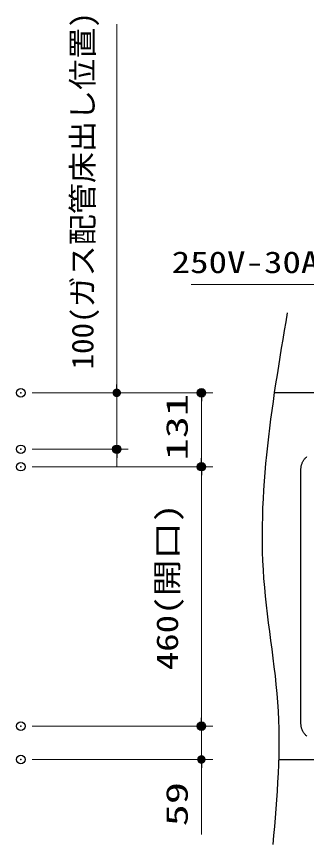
# Model space of a CAD drawing. Units: millimetres, scale not verified. Extents: x -9797 to 9797, y -4555 to 4555.
# Drawn here: x -4726 to -4212, y 834 to 2302 of the extents above; entities that cross this region are included whole.
import ezdxf
from ezdxf.enums import TextEntityAlignment as Align

# ---------------------------------------------------------------- set-up
doc = ezdxf.new("R2010")
doc.units = ezdxf.units.MM
doc.header["$LTSCALE"] = 30
doc.header["$PDMODE"] = 32
doc.header["$PDSIZE"] = 15
for name, color, linetype, lineweight in [('0-0_0', 7, 'Continuous', 25), ('0-2_寸法ﾚｲﾔｰ', 30, 'Continuous', 13), ('0-3_DEFPOINTS', 7, 'Continuous', 25)]:
    doc.layers.add(name, color=color, linetype=linetype, lineweight=lineweight)
doc.styles.add('ＭＳ ゴシック', font='')
doc.styles.get('ＭＳ ゴシック').set_extended_font_data('MS Gothic')

# ---------------------------------------------------------------- blocks, each defined once
blk = doc.blocks.new('_DOT')
at = {"layer": '0-0_0', "color": 30}
blk.add_line((-15, 0), (-30, 0), dxfattribs=at)
for points in [[(0, 0), (-15, 0), (-14.88, 1.88)], [(0, 0), (-14.88, -1.88), (-15, 0)], [(0, 0), (-14.88, 1.88), (-14.53, 3.73)], [(0, 0), (-14.53, -3.73), (-14.88, -1.88)], [(0, 0), (-14.53, 3.73), (-13.95, 5.52)], [(0, 0), (-13.95, -5.52), (-14.53, -3.73)], [(0, 0), (-13.95, 5.52), (-13.14, 7.23)], [(0, 0), (-13.14, -7.23), (-13.95, -5.52)], [(0, 0), (-13.14, 7.23), (-12.14, 8.82)], [(0, 0), (-12.14, -8.82), (-13.14, -7.23)], [(0, 0), (-12.14, 8.82), (-10.93, 10.27)], [(0, 0), (-10.93, -10.27), (-12.14, -8.82)], [(0, 0), (-10.93, 10.27), (-9.56, 11.56)], [(0, 0), (-9.56, -11.56), (-10.93, -10.27)], [(0, 0), (-9.56, 11.56), (-8.04, 12.66)], [(0, 0), (-8.04, -12.66), (-9.56, -11.56)], [(0, 0), (-8.04, 12.66), (-6.39, 13.57)], [(0, 0), (-6.39, -13.57), (-8.04, -12.66)], [(0, 0), (-6.39, 13.57), (-4.64, 14.27)], [(0, 0), (-4.64, -14.27), (-6.39, -13.57)], [(0, 0), (-4.64, 14.27), (-2.81, 14.73)], [(0, 0), (-2.81, -14.73), (-4.64, -14.27)], [(0, 0), (-2.81, 14.73), (-0.94, 14.97)], [(0, 0), (-0.94, -14.97), (-2.81, -14.73)], [(0, 0), (-0.94, 14.97), (0.94, 14.97)], [(0, 0), (0.94, -14.97), (-0.94, -14.97)], [(0, 0), (0.94, 14.97), (2.81, 14.73)], [(0, 0), (2.81, 14.73), (4.64, 14.27)], [(0, 0), (4.64, 14.27), (6.39, 13.57)], [(0, 0), (6.39, 13.57), (8.04, 12.66)], [(0, 0), (8.04, 12.66), (9.56, 11.56)], [(0, 0), (9.56, 11.56), (10.93, 10.27)], [(0, 0), (10.93, 10.27), (12.14, 8.82)], [(0, 0), (12.14, 8.82), (13.14, 7.23)], [(0, 0), (13.14, 7.23), (13.95, 5.52)], [(0, 0), (13.95, 5.52), (14.53, 3.73)], [(0, 0), (14.53, 3.73), (14.88, 1.88)], [(0, 0), (14.88, 1.88), (15, 0)], [(0, 0), (2.81, -14.73), (0.94, -14.97)], [(0, 0), (4.64, -14.27), (2.81, -14.73)], [(0, 0), (6.39, -13.57), (4.64, -14.27)], [(0, 0), (8.04, -12.66), (6.39, -13.57)], [(0, 0), (9.56, -11.56), (8.04, -12.66)], [(0, 0), (10.93, -10.27), (9.56, -11.56)], [(0, 0), (12.14, -8.82), (10.93, -10.27)], [(0, 0), (13.14, -7.23), (12.14, -8.82)], [(0, 0), (13.95, -5.52), (13.14, -7.23)], [(0, 0), (14.53, -3.73), (13.95, -5.52)], [(0, 0), (14.88, -1.88), (14.53, -3.73)], [(0, 0), (15, 0), (14.88, -1.88)]]:
    blk.add_solid(points, dxfattribs=at)

msp = doc.modelspace()

# ---------------------------------------------------------------- linework, layer by layer
at = {"layer": '0-0_0'}
for p, q in [((-4222.07, 1498.56), (-4222.07, 1499.39)), ((-4222.05, 1047.41), (-4222.07, 1048.63))]:
    msp.add_line(p, q, dxfattribs=at)
for points in [[(-4246.33, 1776.8), (-4249, 1761.08), (-4251.66, 1745.36), (-4254.3, 1729.63), (-4256.91, 1713.91), (-4259.5, 1698.19), (-4262.04, 1682.47), (-4264.53, 1666.75), (-4266.96, 1651.03), (-4269.32, 1635.31), (-4271.61, 1619.59), (-4273.81, 1603.87), (-4275.92, 1588.16), (-4277.92, 1572.45), (-4279.82, 1556.73), (-4281.6, 1541.02), (-4283.25, 1525.32), (-4284.76, 1509.61), (-4286.13, 1493.9), (-4287.35, 1478.2), (-4288.41, 1462.5), (-4289.3, 1446.81), (-4290.01, 1431.11), (-4290.53, 1415.42), (-4290.86, 1399.73), (-4290.99, 1384.04), (-4290.9, 1368.36), (-4290.6, 1352.68), (-4290.06, 1337), (-4289.29, 1321.33), (-4288.27, 1305.66), (-4287, 1289.99), (-4285.51, 1274.33), (-4283.83, 1258.67), (-4281.99, 1243.01), (-4280.04, 1227.35), (-4278.02, 1211.69), (-4275.95, 1196.03), (-4273.88, 1180.37), (-4271.85, 1164.7)], [(-4261.6, 985), (-3458.07, 985), (-3458.07, 1635), (-4269.36, 1635)], [(-4222.07, 1499.39), (-4222.05, 1500.6), (-4221.97, 1501.81), (-4221.85, 1503), (-4221.68, 1504.18), (-4221.47, 1505.34), (-4221.21, 1506.48), (-4220.9, 1507.61), (-4220.55, 1508.73), (-4220.16, 1509.82), (-4219.73, 1510.89), (-4219.26, 1511.94), (-4218.75, 1512.97), (-4218.2, 1513.98), (-4217.62, 1514.96), (-4216.99, 1515.92), (-4216.34, 1516.85), (-4215.64, 1517.76), (-4214.92, 1518.64), (-4214.16, 1519.49), (-4213.37, 1520.31), (-4212.55, 1521.1), (-4211.7, 1521.86)], [(-4222.07, 1048.63), (-4222.07, 1049.46), (-4222.07, 1051.9), (-4222.07, 1055.86), (-4222.07, 1061.25), (-4222.07, 1068), (-4222.07, 1076.01), (-4222.07, 1085.21), (-4222.07, 1095.51), (-4222.07, 1106.82), (-4222.07, 1119.06), (-4222.07, 1132.15), (-4222.07, 1145.99), (-4222.07, 1160.52), (-4222.07, 1175.63), (-4222.07, 1191.25), (-4222.07, 1207.3), (-4222.07, 1223.68), (-4222.07, 1240.31), (-4222.07, 1257.12), (-4222.07, 1274.01), (-4222.07, 1290.9), (-4222.07, 1307.7), (-4222.07, 1324.34), (-4222.07, 1340.72), (-4222.07, 1356.76), (-4222.07, 1372.39), (-4222.07, 1387.5), (-4222.07, 1402.02), (-4222.07, 1415.87), (-4222.07, 1428.96), (-4222.07, 1441.2), (-4222.07, 1452.51), (-4222.07, 1462.81), (-4222.07, 1472), (-4222.07, 1480.02), (-4222.07, 1486.77), (-4222.07, 1492.16), (-4222.07, 1496.12), (-4222.07, 1498.56)], [(-4271.85, 1164.7), (-4269.89, 1149.03), (-4268.04, 1133.36), (-4266.34, 1117.68), (-4264.82, 1101.99), (-4263.53, 1086.3), (-4262.49, 1070.6), (-4261.75, 1054.89), (-4261.29, 1039.17), (-4261.09, 1023.44), (-4261.14, 1007.71), (-4261.42, 991.97), (-4261.89, 976.22), (-4262.55, 960.47), (-4263.38, 944.71), (-4264.34, 928.95), (-4265.43, 913.19), (-4266.62, 897.42), (-4267.89, 881.65), (-4269.22, 865.88), (-4270.6, 850.1), (-4271.99, 834.33)], [(-4211.7, 1026.16), (-4212.55, 1026.92), (-4213.37, 1027.71), (-4214.16, 1028.53), (-4214.92, 1029.38), (-4215.64, 1030.26), (-4216.34, 1031.16), (-4216.99, 1032.1), (-4217.62, 1033.06), (-4218.2, 1034.04), (-4218.75, 1035.05), (-4219.26, 1036.07), (-4219.73, 1037.13), (-4220.16, 1038.2), (-4220.55, 1039.29), (-4220.9, 1040.4), (-4221.21, 1041.53), (-4221.47, 1042.68), (-4221.68, 1043.84), (-4221.85, 1045.02), (-4221.97, 1046.21), (-4222.05, 1047.41)]]:
    msp.add_lwpolyline(points, dxfattribs=at)
at = {"layer": '0-2_寸法ﾚｲﾔｰ'}
for p, q in [((-4548.56, 1635), (-4548.56, 2288.43)), ((-4548.56, 1650), (-4548.56, 1665)), ((-4698.56, 1635), (-4378.56, 1635)), ((-4698.56, 1635), (-4528.56, 1635)), ((-4548.56, 1635), (-4548.56, 1535)), ((-4398.56, 1519), (-4398.56, 1620)), ((-4698.56, 1535), (-4528.56, 1535)), ((-4548.56, 1520), (-4548.56, 1505)), ((-4698.56, 1504), (-4378.56, 1504)), ((-4698.56, 1504), (-4378.56, 1504)), ((-4398.56, 1059), (-4398.56, 1489)), ((-4398.56, 1059), (-4398.56, 1074)), ((-4698.56, 1044), (-4378.56, 1044)), ((-4698.56, 1044), (-4378.56, 1044)), ((-4398.56, 985), (-4398.56, 1044)), ((-4698.56, 985), (-4378.56, 985)), ((-4398.56, 985), (-4398.56, 852.14)), ((-4398.56, 970), (-4398.56, 955))]:
    msp.add_line(p, q, dxfattribs=at)
msp.add_lwpolyline([(-4416.86, 1827.19), (-3995.76, 1827.19), (-3929.12, 1554.06)], dxfattribs=at)
at = {"layer": '0-3_DEFPOINTS'}
for p in [(-4718.56, 1635), (-4398.56, 1635), (-4718.56, 1535), (-4548.56, 1535), (-4718.56, 1504), (-4398.56, 1504), (-4718.56, 1044), (-4398.56, 1044), (-4718.56, 985)]:
    msp.add_point(p, dxfattribs=at)

# ---------------------------------------------------------------- block references
at = {"layer": '0-2_寸法ﾚｲﾔｰ', "xscale": 0.5, "yscale": 0.5}
for p, rotation in [((-4548.56, 1635), 270), ((-4398.56, 1635), 90), ((-4548.56, 1535), 90), ((-4398.56, 1504), 270), ((-4398.56, 1504), 90), ((-4398.56, 1044), 270), ((-4398.56, 1044), 270), ((-4398.56, 985), 90)]:
    msp.add_blockref('_DOT', p, dxfattribs=dict(at, rotation=rotation))

# ---------------------------------------------------------------- texts
at = {"layer": '0-2_寸法ﾚｲﾔｰ', "style": 'ＭＳ ゴシック'}
for s, height, width, p in [('100(ガス配管床出し位置)', 38.48, 1.05, (-4578.3, 1676.43)), ('131', 38.49, 1.5, (-4411.16, 1515.21)), ('460(開口)', 38.49, 1.25, (-4428.3, 1143.14)), ('59', 38.49, 1.5, (-4411.16, 866.43))]:
    msp.add_text(s, height=height, rotation=90, dxfattribs=dict(at, width=width)).set_placement(p, align=Align.BOTTOM_LEFT)
at = {"layer": '0-2_寸法ﾚｲﾔｰ', "color": 7, "style": 'ＭＳ ゴシック', "width": 1.25}
msp.add_text('250V-30A床出し', height=38.48, dxfattribs=at).set_placement((-4451.21, 1835.74), align=Align.BOTTOM_LEFT)

doc.saveas('drawing.dxf')
